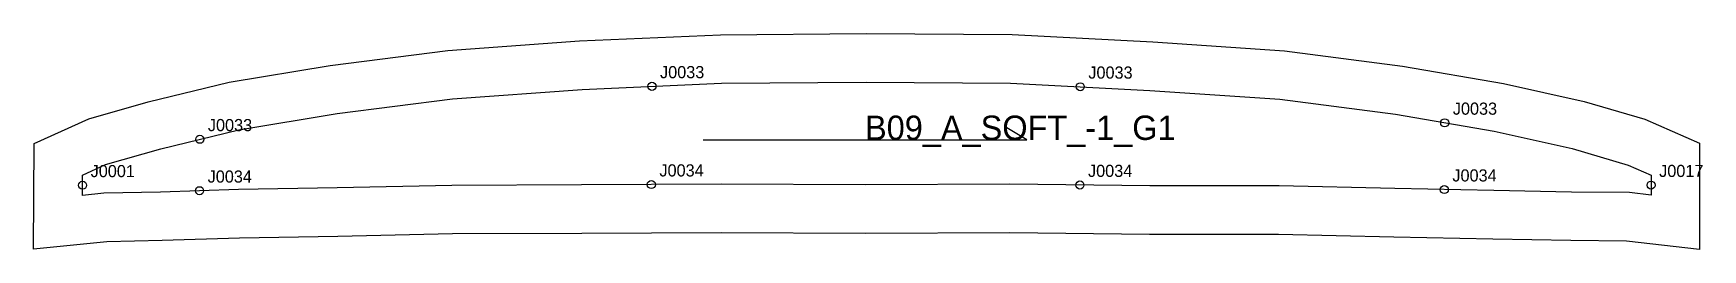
# Model space of a CAD drawing. Header units: millimetres. Extents: x -12 to 400, y -18 to 35.
import ezdxf

# ---------------------------------------------------------------- set-up
doc = ezdxf.new("R2010")
doc.units = ezdxf.units.MM
for name, color, linetype in [('CUT', 1, 'Continuous'), ('GRAIN', 3, 'Continuous'), ('LABEL', 7, 'Continuous'), ('NOTCH', 2, 'Continuous'), ('SEW', 5, 'Continuous')]:
    doc.layers.add(name, color=color, linetype=linetype)

msp = doc.modelspace()

# ---------------------------------------------------------------- linework, layer by layer
at = {"layer": 'CUT'}
msp.add_lwpolyline([(-11.93, 7.76), (1.52, 13.87), (16.21, 18.1), (36.21, 22.95), (61.14, 27.04), (90.18, 30.77), (122.73, 33.15), (157.54, 34.65), (193.52, 34.96), (229.57, 34.7), (264.37, 32.88), (296.87, 30.65), (326.06, 26.87), (350.95, 22.58), (370.9, 18.19), (385.87, 13.78), (399.43, 7.85), (399.43, -18.38), (381.32, -16.33), (367.62, -16.18), (348.32, -15.82), (323.89, -15.33), (295.42, -14.69), (263.56, -14.69), (229.02, -14.22), (193.4, -14.43), (157.71, -14.25), (123.29, -14.42), (91.37, -14.53), (63.07, -15.17), (38.78, -15.54), (19.61, -16.18), (5.94, -16.48), (-12.16, -18.3), (-11.93, 7.76)], close=True, dxfattribs=at)
at = {"layer": 'GRAIN'}
for p, q in [((153.27, 8.68), (233.27, 8.68)), ((233.27, 8.68), (228.27, 11.68))]:
    msp.add_line(p, q, dxfattribs=at)
at = {"layer": 'NOTCH'}
for centre in [(140.63, 21.91), (246.43, 21.8), (336.46, 12.9), (28.94, 8.84), (-0.02, -2.51), (28.88, -3.86), (140.48, -2.34), (246.35, -2.45), (336.35, -3.58), (387.43, -2.47)]:
    msp.add_circle(centre, 1, dxfattribs=at)
at = {"layer": 'SEW'}
msp.add_lwpolyline([(0, 0), (5.69, 2.59), (19.28, 6.5), (38.59, 11.18), (62.88, 15.16), (91.38, 18.83), (123.42, 21.16), (157.85, 22.65), (193.53, 22.96), (229.21, 22.7), (263.65, 20.9), (295.69, 18.71), (324.27, 15), (348.64, 10.8), (367.91, 6.56), (381.76, 2.48), (387.43, 0), (387.43, -4.94), (382.06, -4.33), (367.8, -4.19), (348.55, -3.82), (324.15, -3.33), (295.56, -2.69), (263.64, -2.69), (229.07, -2.22), (193.39, -2.43), (157.71, -2.25), (123.25, -2.42), (91.21, -2.53), (62.84, -3.18), (38.49, -3.54), (19.27, -4.18), (5.2, -4.5), (-0.04, -5.02)], close=True, dxfattribs=at)

# ---------------------------------------------------------------- texts
at = {"layer": 'LABEL'}
for s, height, p in [('J0033', 3, (142.63, 23.91)), ('J0033', 3, (248.43, 23.8)), ('J0033', 3, (338.46, 14.9)), ('J0033', 3, (30.94, 10.84)), ('B09_A_SOFT_-1_G1', 6, (193.27, 8.68)), ('J0001', 3, (1.98, -0.51)), ('J0034', 3, (30.88, -1.86)), ('J0034', 3, (142.48, -0.34)), ('J0034', 3, (248.35, -0.45)), ('J0034', 3, (338.35, -1.58)), ('J0017', 3, (389.43, -0.47))]:
    msp.add_text(s, height=height, dxfattribs=at).set_placement(p)

doc.saveas('drawing.dxf')
